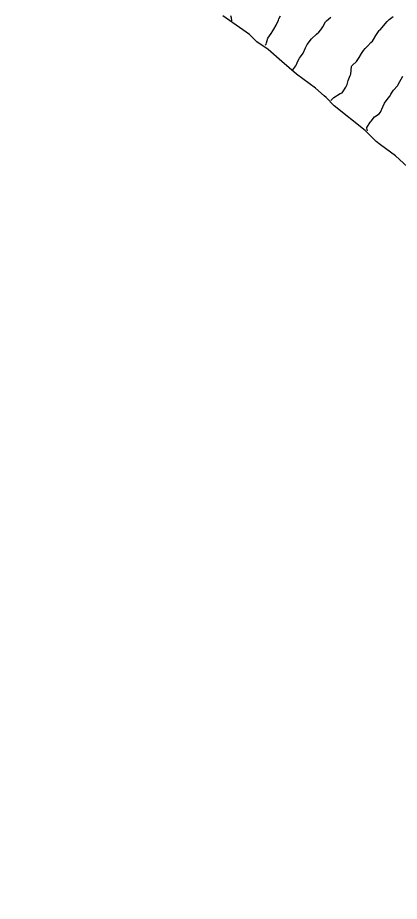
# Model space of a CAD drawing. Header units: metres. Extents: x 298520 to 308411, y 7433745 to 7450750.
# Drawn here: x 301297.3 to 301381.4, y 7442436.8 to 7442631.5 of the extents above; entities that cross this region are included whole.
import ezdxf

# ---------------------------------------------------------------- set-up
doc = ezdxf.new("R2010")
doc.units = ezdxf.units.M
doc.header["$LTSCALE"] = 10
doc.linetypes.add('DASHED', pattern=[0.75, 0.5, -0.25])
for name, color, linetype in [('Area', 45, 'Continuous'), ('Curvas de Nivel 1m', 11, 'Continuous'), ('Curvas de Nivel 5m', 15, 'Continuous'), ('Vias Secundárias', 230, 'DASHED')]:
    doc.layers.add(name, color=color, linetype=linetype)

msp = doc.modelspace()

# ---------------------------------------------------------------- linework, layer by layer
at = {"layer": 'Area'}
msp.add_polyline3d([(301385.08, 7442596.92, 726.65), (301380.54, 7442601.09, 725.8), (301377.25, 7442603.48, 725.47), (301376.34, 7442604.25, 725.35), (301373.86, 7442606.63, 725.01), (301367.07, 7442612.04, 724.09), (301365.3, 7442613.92, 723.84), (301364.82, 7442614.3, 723.83), (301362.95, 7442615.96, 723.62), (301358.76, 7442619.06, 723.14), (301355.53, 7442621.86, 722.76), (301352.54, 7442624.48, 722.36), (301349.99, 7442626.2, 721.92), (301348.37, 7442627.77, 721.57), (301342.53, 7442631.93, 721.2)], dxfattribs=at)
at = {"layer": 'Curvas de Nivel 1m', "flags": 128}
for points, elevation in [([(301344.53, 7442630.81), (301344.42, 7442631.43), (301344.31, 7442631.93)], 721), ([(301351.81, 7442625.44), (301352.03, 7442625.68), (301352.11, 7442625.98), (301352.46, 7442626.96), (301353.14, 7442628.01), (301353.52, 7442628.57), (301353.75, 7442628.94), (301354.25, 7442629.85), (301354.75, 7442630.93), (301354.87, 7442631.24), (301355.19, 7442631.88)], 722), ([(301357.94, 7442619.99), (301358.58, 7442620.88), (301358.75, 7442621.19), (301359.07, 7442621.92), (301359.39, 7442622.56), (301359.63, 7442622.87), (301360.25, 7442623.71), (301360.76, 7442624.86), (301360.86, 7442625.11), (301361.11, 7442625.56), (301362.09, 7442626.85), (301363.14, 7442627.83), (301363.68, 7442628.3), (301364.12, 7442628.82), (301364.52, 7442629.45), (301365.17, 7442630.58), (301365.37, 7442630.81), (301366.34, 7442631.64)], 723), ([(301366.34, 7442613.26), (301366.42, 7442613.34), (301366.97, 7442613.9), (301368.38, 7442614.77), (301368.79, 7442614.96), (301368.99, 7442615.16), (301369.61, 7442616.15), (301369.88, 7442616.75), (301370.13, 7442617.64), (301370.59, 7442618.74), (301370.7, 7442619.08), (301370.88, 7442620.74), (301370.92, 7442620.87), (301371.06, 7442621.02), (301371.96, 7442621.83), (301372.58, 7442622.72), (301373.09, 7442623.59), (301373.53, 7442624.27), (301373.88, 7442624.7), (301374.48, 7442625.33), (301375.12, 7442626), (301375.47, 7442626.34), (301375.75, 7442626.68), (301376.25, 7442627.57), (301376.99, 7442628.67), (301377.07, 7442628.75), (301377.15, 7442628.83), (301378.76, 7442630.65), (301378.96, 7442630.86), (301379.18, 7442631.06), (301380.06, 7442631.76)], 724)]:
    msp.add_lwpolyline(points, dxfattribs=dict(at, elevation=elevation))
at = {"layer": 'Curvas de Nivel 5m', "elevation": 725, "flags": 128}
msp.add_lwpolyline([(301374.4, 7442606.56), (301374.24, 7442607.14), (301374.26, 7442607.33), (301374.91, 7442608.32), (301375.07, 7442608.53), (301375.19, 7442608.69), (301375.95, 7442609.65), (301376.93, 7442610.3), (301377.23, 7442610.67), (301377.74, 7442611.87), (301378.16, 7442612.65), (301378.97, 7442613.73), (301379.36, 7442614.26), (301379.56, 7442614.63), (301380.12, 7442615.51), (301381.01, 7442616.48), (301381.07, 7442616.56), (301381.11, 7442616.62), (301381.17, 7442616.78), (301382.18, 7442618.6)], dxfattribs=at)
at = {"layer": 'Vias Secundárias'}
msp.add_lwpolyline([(301465.55, 7442973.32, 0), (301478.59, 7442967.28, -0.011668)], format="xyb", dxfattribs=at)

doc.saveas('drawing.dxf')
